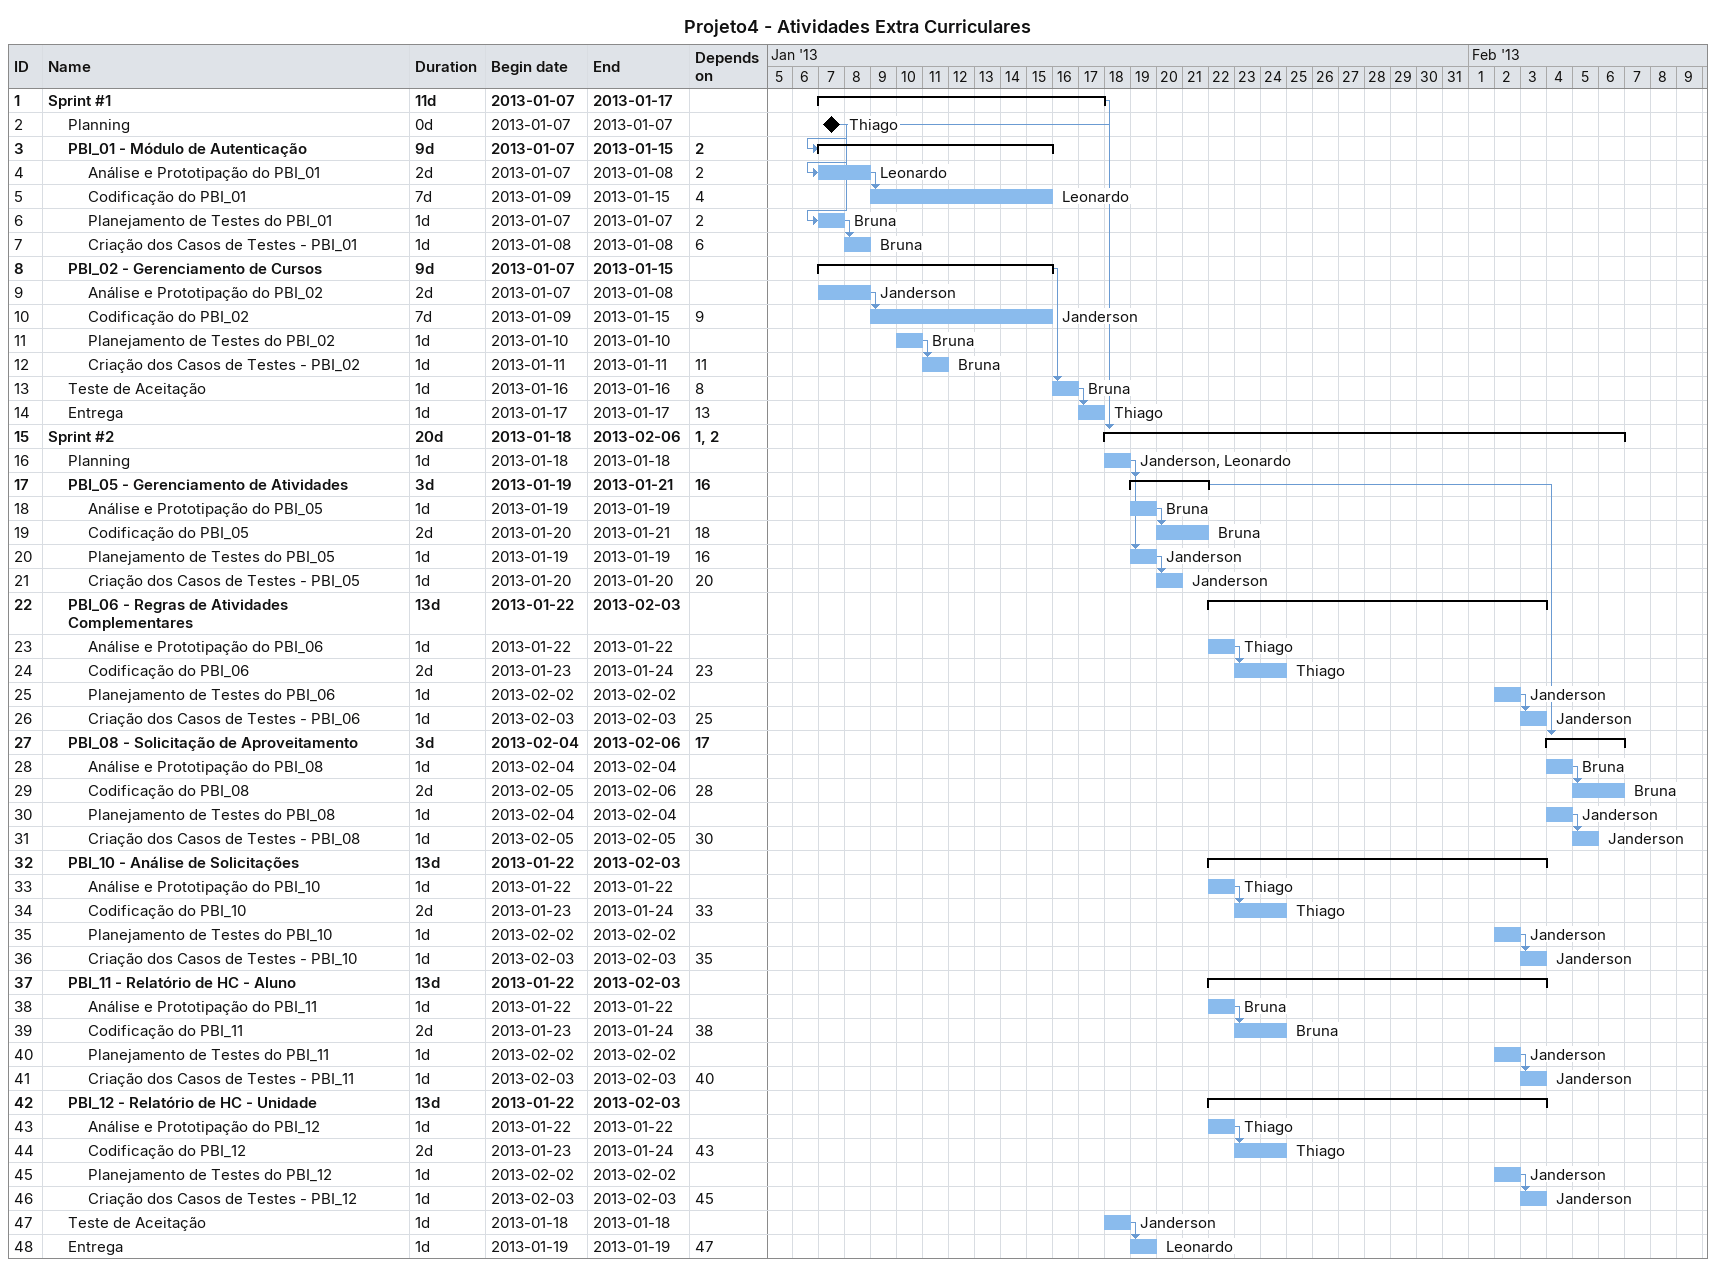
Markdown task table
Projeto4 - Atividades Extra Curriculares

| ID | Level | Task | Duration | Start | Finish | Predecessors | Resources |
|---|---|---|---|---|---|---|---|
| 1 | 1 | **Sprint #1** | 11d | 2013-01-07 | 2013-01-17 |  |  |
| 2 | 2 | Planning | 0d | 2013-01-07 | 2013-01-07 |  | Thiago |
| 3 | 2 | **PBI_01 - Módulo de Autenticação** | 9d | 2013-01-07 | 2013-01-15 | 2 |  |
| 4 | 3 | Análise e Prototipação do PBI_01 | 2d | 2013-01-07 | 2013-01-08 | 2 | Leonardo |
| 5 | 3 | Codificação do PBI_01 | 7d | 2013-01-09 | 2013-01-15 | 4 | Leonardo |
| 6 | 3 | Planejamento de Testes do PBI_01 | 1d | 2013-01-07 | 2013-01-07 | 2 | Bruna |
| 7 | 3 | Criação dos Casos de Testes - PBI_01 | 1d | 2013-01-08 | 2013-01-08 | 6 | Bruna |
| 8 | 2 | **PBI_02 - Gerenciamento de Cursos** | 9d | 2013-01-07 | 2013-01-15 |  |  |
| 9 | 3 | Análise e Prototipação do PBI_02 | 2d | 2013-01-07 | 2013-01-08 |  | Janderson |
| 10 | 3 | Codificação do PBI_02 | 7d | 2013-01-09 | 2013-01-15 | 9 | Janderson |
| 11 | 3 | Planejamento de Testes do PBI_02 | 1d | 2013-01-10 | 2013-01-10 |  | Bruna |
| 12 | 3 | Criação dos Casos de Testes - PBI_02 | 1d | 2013-01-11 | 2013-01-11 | 11 | Bruna |
| 13 | 2 | Teste de Aceitação | 1d | 2013-01-16 | 2013-01-16 | 8 | Bruna |
| 14 | 2 | Entrega | 1d | 2013-01-17 | 2013-01-17 | 13 | Thiago |
| 15 | 1 | **Sprint #2** | 20d | 2013-01-18 | 2013-02-06 | 1, 2 |  |
| 16 | 2 | Planning | 1d | 2013-01-18 | 2013-01-18 |  | Janderson, Leonardo |
| 17 | 2 | **PBI_05 - Gerenciamento de Atividades** | 3d | 2013-01-19 | 2013-01-21 | 16 |  |
| 18 | 3 | Análise e Prototipação do PBI_05 | 1d | 2013-01-19 | 2013-01-19 |  | Bruna |
| 19 | 3 | Codificação do PBI_05 | 2d | 2013-01-20 | 2013-01-21 | 18 | Bruna |
| 20 | 3 | Planejamento de Testes do PBI_05 | 1d | 2013-01-19 | 2013-01-19 | 16 | Janderson |
| 21 | 3 | Criação dos Casos de Testes - PBI_05 | 1d | 2013-01-20 | 2013-01-20 | 20 | Janderson |
| 22 | 2 | **PBI_06 - Regras de Atividades Complementares** | 13d | 2013-01-22 | 2013-02-03 |  |  |
| 23 | 3 | Análise e Prototipação do PBI_06 | 1d | 2013-01-22 | 2013-01-22 |  | Thiago |
| 24 | 3 | Codificação do PBI_06 | 2d | 2013-01-23 | 2013-01-24 | 23 | Thiago |
| 25 | 3 | Planejamento de Testes do PBI_06 | 1d | 2013-02-02 | 2013-02-02 |  | Janderson |
| 26 | 3 | Criação dos Casos de Testes - PBI_06 | 1d | 2013-02-03 | 2013-02-03 | 25 | Janderson |
| 27 | 2 | **PBI_08 - Solicitação de Aproveitamento** | 3d | 2013-02-04 | 2013-02-06 | 17 |  |
| 28 | 3 | Análise e Prototipação do PBI_08 | 1d | 2013-02-04 | 2013-02-04 |  | Bruna |
| 29 | 3 | Codificação do PBI_08 | 2d | 2013-02-05 | 2013-02-06 | 28 | Bruna |
| 30 | 3 | Planejamento de Testes do PBI_08 | 1d | 2013-02-04 | 2013-02-04 |  | Janderson |
| 31 | 3 | Criação dos Casos de Testes - PBI_08 | 1d | 2013-02-05 | 2013-02-05 | 30 | Janderson |
| 32 | 2 | **PBI_10 - Análise de Solicitações** | 13d | 2013-01-22 | 2013-02-03 |  |  |
| 33 | 3 | Análise e Prototipação do PBI_10 | 1d | 2013-01-22 | 2013-01-22 |  | Thiago |
| 34 | 3 | Codificação do PBI_10 | 2d | 2013-01-23 | 2013-01-24 | 33 | Thiago |
| 35 | 3 | Planejamento de Testes do PBI_10 | 1d | 2013-02-02 | 2013-02-02 |  | Janderson |
| 36 | 3 | Criação dos Casos de Testes - PBI_10 | 1d | 2013-02-03 | 2013-02-03 | 35 | Janderson |
| 37 | 2 | **PBI_11 - Relatório de HC - Aluno** | 13d | 2013-01-22 | 2013-02-03 |  |  |
| 38 | 3 | Análise e Prototipação do PBI_11 | 1d | 2013-01-22 | 2013-01-22 |  | Bruna |
| 39 | 3 | Codificação do PBI_11 | 2d | 2013-01-23 | 2013-01-24 | 38 | Bruna |
| 40 | 3 | Planejamento de Testes do PBI_11 | 1d | 2013-02-02 | 2013-02-02 |  | Janderson |
| 41 | 3 | Criação dos Casos de Testes - PBI_11 | 1d | 2013-02-03 | 2013-02-03 | 40 | Janderson |
| 42 | 2 | **PBI_12 - Relatório de HC - Unidade** | 13d | 2013-01-22 | 2013-02-03 |  |  |
| 43 | 3 | Análise e Prototipação do PBI_12 | 1d | 2013-01-22 | 2013-01-22 |  | Thiago |
| 44 | 3 | Codificação do PBI_12 | 2d | 2013-01-23 | 2013-01-24 | 43 | Thiago |
| 45 | 3 | Planejamento de Testes do PBI_12 | 1d | 2013-02-02 | 2013-02-02 |  | Janderson |
| 46 | 3 | Criação dos Casos de Testes - PBI_12 | 1d | 2013-02-03 | 2013-02-03 | 45 | Janderson |
| 47 | 2 | Teste de Aceitação | 1d | 2013-01-18 | 2013-01-18 |  | Janderson |
| 48 | 2 | Entrega | 1d | 2013-01-19 | 2013-01-19 | 47 | Leonardo |
